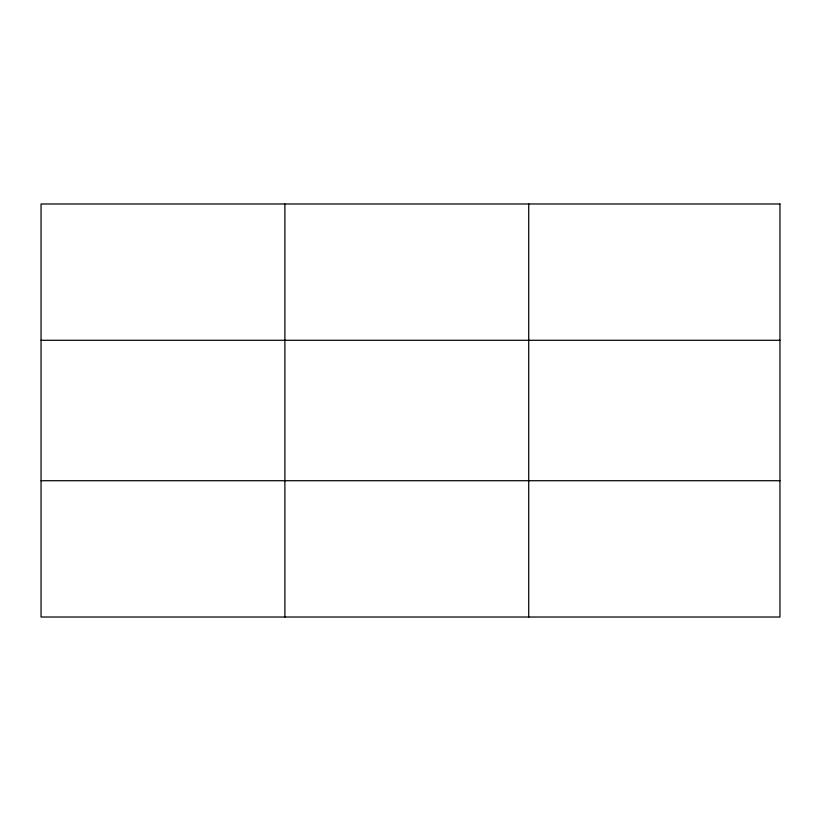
<?xml version="1.0" encoding="UTF-8"?>
<svg xmlns="http://www.w3.org/2000/svg" width="821" height="821" viewBox="0 0 821 821"><rect width="100%" height="100%" fill="white"/><g stroke="black" fill="none" stroke-linecap="round" stroke-linejoin="round"><path stroke-width="1.23" d="M284.887 617.023L284.887 203.977M528.724 617.023L528.724 203.977M41.05 340.284L779.95 340.284M41.05 480.716L779.95 480.716M779.95 203.977L779.95 617.023L41.05 617.023L41.05 203.977L779.95 203.977"/></g></svg>
